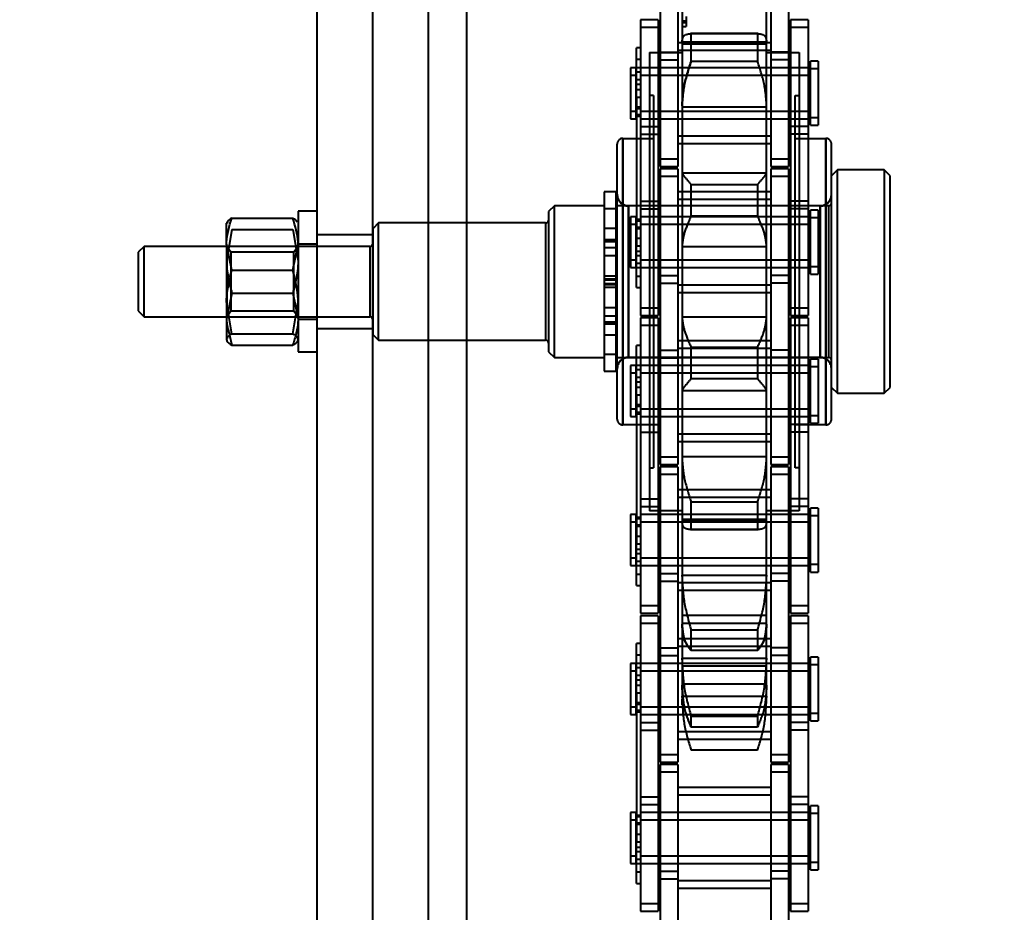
# Model space of a CAD drawing. Header units: metres. Extents: x 0 to 63075, y 0 to 44550.
# Drawn here: x 13743.6 to 13827.3, y 29595.2 to 29671.3 of the extents above; entities that cross this region are included whole.
import ezdxf

# ---------------------------------------------------------------- set-up
doc = ezdxf.new("R2010")
doc.units = ezdxf.units.M
doc.header["$LTSCALE"] = 75
doc.linetypes.add('HIDDEN2', pattern=[4.7625, 3.175, -1.5875])
for name, color, linetype in [('18_COTAS', 7, 'Continuous'), ('SDM', 7, 'Continuous'), ('SL1', 8, 'Continuous'), ('SL4', 4, 'Continuous'), ('ST1', 7, 'HIDDEN2')]:
    doc.layers.add(name, color=color, linetype=linetype)
doc.styles.add('ROMANS', font='ROMANS.SHX')
doc.dimstyles.new('75___1-75', dxfattribs={"dimscale": 75, "dimtxt": 2.5, "dimasz": 2, "dimexe": 1.5, "dimexo": 1, "dimgap": 0.5, "dimtad": 1, "dimdec": 0, "dimzin": 12, "dimtxsty": 'ROMANS', "dimcen": 0, "dimclrd": 256, "dimclre": 256, "dimclrt": 3, "dimazin": 3, "dimtfac": 1, "dimtdec": 0, "dimtmove": 0, "dimatfit": 0, "dimfxl": 1, "dimlwd": -1, "dimlwe": -1, "dimarcsym": 0})

# ---------------------------------------------------------------- blocks, each defined once
blk = doc.blocks.new('A$C1d93b9d1')
at = {"layer": 'SL1'}
for radius, start, end in [(1979, 150.488695, 76.215496), (1915.5, 151.397673, 77.946628), (1915.5, 151.397673, 77.482416), (1907.5, 151.517007, 77.895312)]:
    blk.add_arc((6031.727, 6950), radius, start, end, dxfattribs=at)
blk = doc.blocks.new('*D27')
at = {"layer": '18_COTAS', "transparency": 16777216}
for p, q in [((12131.24, 27878.333), (12131.24, 30705.371)), ((13913.74, 30509.566), (13913.74, 30705.371)), ((11981.24, 30592.871), (11122.311, 30592.871)), ((13913.74, 30592.871), (12131.24, 30592.871)), ((14063.74, 30592.871), (14213.74, 30592.871))]:
    blk.add_line(p, q, dxfattribs=at)
for points in [[(11981.24, 30617.871), (11981.24, 30567.871), (12131.24, 30592.871)], [(14063.74, 30617.871), (14063.74, 30567.871), (13913.74, 30592.871)]]:
    blk.add_solid(points, dxfattribs=at)
at = {"layer": 'Defpoints', "color": 0, "transparency": 16777216}
for p in [(13913.74, 30592.871), (13913.74, 30434.566), (12131.24, 27803.333)]:
    blk.add_point(p, dxfattribs=at)
at = {"layer": '18_COTAS', "color": 3, "transparency": 16777216, "insert": (11476.776, 30724.121), "char_height": 187.5, "attachment_point": 5, "style": 'ROMANS'}
blk.add_mtext('1782', dxfattribs=at)
blk = doc.blocks.new('A$C429c7d53')
at = {"layer": 'SL4'}
for p, q in [((48.235, 3289.74), (48.235, 2339.738)), ((57.76, 2339.738), (57.76, 3129.5)), ((48.235, 2564.898), (46.635, 2564.898)), ((46.635, 2564.898), (46.635, 2552.983)), ((40.577, 2563.97), (40.535, 2563.898)), ((40.535, 2562.091), (40.535, 2563.894)), ((40.982, 2564.312), (46.188, 2564.312)), ((40.535, 2562.091), (40.535, 2557.163)), ((40.982, 2559.87), (40.535, 2562.091)), ((46.188, 2559.87), (46.635, 2562.091)), ((33.5, 2561.898), (33, 2561.398)), ((33, 2561.398), (33, 2556.398)), ((40.535, 2561.898), (33.5, 2561.898)), ((33.5, 2555.898), (33.5, 2561.898)), ((40.982, 2559.87), (46.188, 2559.87)), ((40.982, 2554.456), (40.535, 2557.163)), ((40.535, 2557.163), (40.535, 2553.969)), ((46.188, 2554.456), (46.635, 2557.163)), ((33, 2556.398), (33.5, 2555.898)), ((33.5, 2555.898), (40.535, 2555.898)), ((40.535, 2553.898), (40.577, 2553.825)), ((40.798, 2554.336), (40.982, 2553.483)), ((40.982, 2554.456), (46.188, 2554.456)), ((46.593, 2553.825), (46.635, 2553.898)), ((40.982, 2553.483), (46.188, 2553.483)), ((46.635, 2552.983), (46.635, 2552.898)), ((46.635, 2552.898), (48.235, 2552.898))]:
    blk.add_line(p, q, dxfattribs=at)
for points, knots in [([(40.535, 2562.091), (40.535, 2562.144), (40.542, 2562.894), (40.77, 2563.629), (40.982, 2564.312)], [0, 0, 0, 0, 0.070201, 1, 1, 1, 1]), ([(40.982, 2564.312), (40.914, 2564.272), (40.652, 2564.113), (40.585, 2563.948), (40.535, 2563.826)], [0, 0, 0, 0, 0.257551, 1, 1, 1, 1]), ([(46.635, 2562.091), (46.635, 2562.144), (46.628, 2562.894), (46.4, 2563.629), (46.188, 2564.312)], [0, 0, 0, 0, 0.070201, 1, 1, 1, 1]), ([(46.188, 2564.312), (46.258, 2564.272), (46.449, 2564.159), (46.502, 2564.041), (46.536, 2563.966)], [0, 0, 0, 0, 0.360683, 1, 1, 1, 1]), ([(40.535, 2557.163), (40.535, 2557.227), (40.542, 2558.141), (40.77, 2559.037), (40.982, 2559.87)], [0, 0, 0, 0, 0.070201, 1, 1, 1, 1]), ([(46.635, 2557.163), (46.635, 2557.227), (46.628, 2558.141), (46.4, 2559.037), (46.188, 2559.87)], [0, 0, 0, 0, 0.070201, 1, 1, 1, 1]), ([(40.982, 2554.456), (40.914, 2554.415), (40.652, 2554.256), (40.585, 2554.091), (40.535, 2553.969)], [0, 0, 0, 0, 0.257551, 1, 1, 1, 1]), ([(40.535, 2553.969), (40.542, 2553.925), (40.566, 2553.76), (40.806, 2553.6), (40.982, 2553.483)], [0, 0, 0, 0, 0.268634, 1, 1, 1, 1]), ([(46.188, 2554.456), (46.256, 2554.415), (46.518, 2554.256), (46.585, 2554.091), (46.635, 2553.969)], [0, 0, 0, 0, 0.257551, 1, 1, 1, 1]), ([(46.635, 2553.969), (46.628, 2553.925), (46.604, 2553.76), (46.364, 2553.6), (46.188, 2553.483)], [0, 0, 0, 0, 0.268634, 1, 1, 1, 1])]:
    blk.add_open_spline(points, degree=3, knots=knots, dxfattribs=at)
at = {"layer": 'ST1'}
for p, q in [((52.997, 3339.738), (52.997, 2339.738)), ((60.997, 3339.738), (60.997, 2339.738)), ((57.76, 2339.738), (57.76, 3129.5)), ((77.515, 2584.161), (77.515, 2577.811)), ((79.035, 2584.161), (79.035, 2577.811)), ((79.395, 2583.917), (79.395, 2579.372)), ((86.605, 2579.372), (86.605, 2583.917)), ((86.965, 2584.161), (86.965, 2577.811)), ((88.485, 2584.161), (88.485, 2577.811)), ((79.73, 2581.498), (79.73, 2580.659)), ((75.843, 2581.211), (75.843, 2580.556)), ((77.363, 2581.211), (75.843, 2581.211)), ((75.843, 2580.556), (75.843, 2571.461)), ((77.363, 2580.556), (75.843, 2580.556)), ((77.363, 2581.211), (77.363, 2580.556)), ((77.363, 2580.556), (77.363, 2571.461)), ((79.73, 2581.096), (79.395, 2581.096)), ((79.395, 2580.993), (79.73, 2580.993)), ((79.395, 2580.659), (79.73, 2580.659)), ((88.637, 2581.211), (88.637, 2580.556)), ((90.157, 2581.211), (88.637, 2581.211)), ((88.637, 2580.556), (88.637, 2571.461)), ((90.157, 2580.556), (88.637, 2580.556)), ((90.157, 2581.211), (90.157, 2580.556)), ((90.157, 2580.556), (90.157, 2571.461)), ((85.9, 2580.046), (80.1, 2580.046)), ((80.157, 2577.668), (80.157, 2580.044)), ((80.157, 2580.044), (85.843, 2580.044)), ((85.843, 2580.044), (85.843, 2577.668)), ((75.511, 2577.866), (75.511, 2578.843)), ((75.843, 2578.843), (75.511, 2578.843)), ((86.965, 2579.251), (79.035, 2579.251)), ((79.395, 2579.372), (79.395, 2573.89)), ((79.395, 2579.333), (86.605, 2579.333)), ((79.395, 2579.183), (86.605, 2579.183)), ((86.605, 2573.89), (86.605, 2579.372)), ((76.625, 2578.442), (79.395, 2578.442)), ((76.625, 2578.442), (76.625, 2539.354)), ((77.515, 2578.466), (79.035, 2578.466)), ((86.965, 2578.596), (79.035, 2578.596)), ((86.605, 2578.442), (89.375, 2578.442)), ((88.485, 2578.466), (86.965, 2578.466)), ((89.375, 2578.442), (89.375, 2539.354)), ((75, 2577.136), (75, 2576.481)), ((75.474, 2577.136), (75, 2577.136)), ((75.474, 2576.481), (75.474, 2577.136)), ((75.511, 2577.866), (75.843, 2577.866)), ((75.511, 2574.636), (75.511, 2577.866)), ((77.363, 2577.136), (75.511, 2577.136)), ((90.341, 2577.136), (75.843, 2577.136)), ((77.515, 2577.811), (79.035, 2577.811)), ((77.515, 2577.811), (77.515, 2568.716)), ((79.035, 2577.136), (77.515, 2577.136)), ((79.035, 2577.811), (79.035, 2568.716)), ((86.965, 2577.136), (79.035, 2577.136)), ((85.843, 2577.668), (80.157, 2577.668)), ((88.485, 2577.811), (86.965, 2577.811)), ((86.965, 2577.811), (86.965, 2568.716)), ((88.485, 2577.136), (86.965, 2577.136)), ((88.485, 2577.811), (88.485, 2568.716)), ((90.157, 2577.136), (88.637, 2577.136)), ((90.341, 2577.034), (90.341, 2577.689)), ((91, 2577.689), (90.341, 2577.689)), ((91, 2577.689), (91, 2577.034)), ((75, 2576.481), (75, 2572.791)), ((75.474, 2576.481), (75, 2576.481)), ((75.843, 2576.767), (75.474, 2576.767)), ((75.474, 2572.791), (75.474, 2576.481)), ((77.363, 2576.481), (75.843, 2576.481)), ((90.341, 2576.481), (75.843, 2576.481)), ((79.035, 2576.481), (77.515, 2576.481)), ((86.965, 2576.481), (79.035, 2576.481)), ((88.485, 2576.481), (86.965, 2576.481)), ((90.157, 2576.481), (88.637, 2576.481)), ((90.341, 2572.237), (90.341, 2577.034)), ((91, 2577.034), (90.341, 2577.034)), ((91, 2577.034), (91, 2572.237)), ((75.843, 2576.112), (75.474, 2576.112)), ((75.511, 2575.743), (75.843, 2575.743)), ((75.511, 2575.291), (75.843, 2575.291)), ((75.511, 2574.636), (75.843, 2574.636)), ((75.511, 2574.636), (75.511, 2561.936)), ((76.944, 2574.777), (76.625, 2574.777)), ((76.944, 2574.777), (76.944, 2543.018)), ((89.056, 2574.777), (89.375, 2574.777)), ((89.056, 2543.018), (89.056, 2574.777)), ((75.474, 2573.815), (75.843, 2573.815)), ((79.395, 2573.89), (79.395, 2573.802)), ((79.395, 2573.802), (86.605, 2573.802)), ((79.395, 2573.802), (79.395, 2568.179)), ((86.605, 2573.802), (86.605, 2573.89)), ((86.605, 2568.179), (86.605, 2573.802)), ((75, 2573.446), (75.474, 2573.446)), ((75.474, 2573.16), (75.843, 2573.16)), ((75.511, 2573.672), (75.843, 2573.672)), ((75.511, 2573.017), (75.843, 2573.017)), ((75.843, 2573.446), (77.363, 2573.446)), ((75.843, 2573.446), (90.341, 2573.446)), ((77.515, 2573.446), (79.035, 2573.446)), ((79.035, 2573.446), (86.965, 2573.446)), ((86.965, 2573.446), (88.485, 2573.446)), ((88.637, 2573.446), (90.157, 2573.446)), ((90.341, 2572.892), (91, 2572.892)), ((75, 2572.791), (75.474, 2572.791)), ((75.843, 2572.791), (77.363, 2572.791)), ((75.843, 2572.791), (90.341, 2572.791)), ((75.843, 2572.116), (77.363, 2572.116)), ((77.515, 2572.791), (79.035, 2572.791)), ((79.035, 2572.791), (86.965, 2572.791)), ((86.965, 2572.791), (88.485, 2572.791)), ((88.637, 2572.791), (90.157, 2572.791)), ((90.157, 2572.116), (88.637, 2572.116)), ((90.341, 2572.237), (91, 2572.237)), ((75.843, 2571.461), (77.363, 2571.461)), ((75.843, 2571.461), (75.843, 2565.111)), ((77.363, 2571.461), (77.363, 2565.111)), ((79.035, 2571.331), (86.965, 2571.331)), ((90.157, 2571.461), (88.637, 2571.461)), ((88.637, 2571.461), (88.637, 2565.111)), ((90.157, 2571.461), (90.157, 2565.111)), ((73.855, 2547.171), (73.855, 2570.624)), ((74.344, 2546.683), (74.344, 2571.113)), ((74.344, 2571.113), (76.944, 2571.113)), ((74.344, 2571.113), (74.344, 2546.683)), ((79.035, 2570.676), (86.965, 2570.676)), ((89.056, 2571.113), (91.656, 2571.113)), ((91.656, 2546.683), (91.656, 2571.113)), ((91.656, 2571.113), (91.656, 2546.683)), ((92.145, 2547.171), (92.145, 2570.624)), ((77.515, 2569.371), (79.035, 2569.371)), ((77.515, 2568.716), (79.035, 2568.716)), ((86.965, 2569.371), (88.485, 2569.371)), ((86.965, 2568.716), (88.485, 2568.716)), ((77.515, 2568.511), (77.515, 2567.856)), ((79.035, 2568.511), (77.515, 2568.511)), ((79.035, 2568.511), (79.035, 2567.856)), ((79.395, 2568.179), (79.395, 2568.173)), ((79.395, 2568.179), (86.605, 2568.179)), ((79.395, 2568.173), (79.395, 2561.939)), ((86.605, 2568.173), (86.605, 2568.179)), ((86.605, 2561.939), (86.605, 2568.173)), ((86.965, 2568.511), (86.965, 2567.856)), ((88.485, 2568.511), (86.965, 2568.511)), ((88.485, 2568.511), (88.485, 2567.856)), ((92.645, 2568.423), (92.145, 2567.923)), ((92.645, 2549.373), (92.645, 2568.423)), ((96.645, 2568.423), (92.645, 2568.423)), ((96.645, 2568.423), (96.645, 2549.373)), ((97.145, 2567.923), (96.645, 2568.423)), ((97.145, 2549.873), (97.145, 2567.923)), ((77.515, 2567.856), (77.515, 2558.761)), ((79.035, 2567.856), (77.515, 2567.856)), ((79.035, 2567.856), (79.035, 2558.761)), ((80.157, 2564.478), (80.157, 2567.18)), ((80.157, 2567.18), (85.843, 2567.18)), ((85.843, 2567.18), (85.843, 2564.478)), ((86.965, 2567.856), (86.965, 2558.761)), ((88.485, 2567.856), (86.965, 2567.856)), ((88.485, 2567.856), (88.485, 2558.761)), ((72.755, 2566.541), (72.755, 2551.254)), ((73.755, 2566.541), (72.755, 2566.541)), ((73.755, 2566.541), (73.755, 2551.254)), ((86.965, 2566.551), (79.035, 2566.551)), ((68.5, 2565.373), (68, 2564.873)), ((68.5, 2552.423), (68.5, 2565.373)), ((72.755, 2565.373), (68.5, 2565.373)), ((91.895, 2565.373), (73.855, 2565.373)), ((91.168, 2565.373), (74.832, 2565.373)), ((75.843, 2565.766), (77.363, 2565.766)), ((86.965, 2565.896), (79.035, 2565.896)), ((90.157, 2565.766), (88.637, 2565.766)), ((91.895, 2565.373), (91.895, 2552.423)), ((68, 2564.873), (68, 2552.923)), ((73.855, 2565.098), (72.755, 2565.098)), ((73.755, 2565.098), (72.755, 2565.098)), ((74.832, 2565.348), (74.832, 2552.447)), ((91.168, 2565.348), (74.832, 2565.348)), ((74.832, 2552.447), (74.832, 2565.348)), ((75.843, 2565.111), (77.363, 2565.111)), ((75.843, 2565.111), (75.843, 2556.016)), ((77.363, 2565.111), (77.363, 2556.016)), ((90.157, 2565.111), (88.637, 2565.111)), ((88.637, 2565.111), (88.637, 2556.016)), ((90.157, 2565.111), (90.157, 2556.016)), ((90.341, 2564.334), (90.341, 2564.989)), ((91, 2564.989), (90.341, 2564.989)), ((91, 2564.989), (91, 2564.334)), ((91.168, 2565.348), (91.168, 2552.447)), ((91.168, 2552.447), (91.168, 2565.348)), ((53.5, 2563.898), (53, 2563.398)), ((53.5, 2553.898), (53.5, 2563.898)), ((67.75, 2563.898), (53.5, 2563.898)), ((67.75, 2563.898), (67.75, 2553.944)), ((75, 2564.436), (75, 2563.781)), ((75.474, 2564.436), (75, 2564.436)), ((75, 2563.781), (75, 2560.091)), ((75.474, 2563.781), (75, 2563.781)), ((75.474, 2563.781), (75.474, 2564.436)), ((75.843, 2564.067), (75.474, 2564.067)), ((75.474, 2560.091), (75.474, 2563.781)), ((75.511, 2564.21), (75.843, 2564.21)), ((77.363, 2564.436), (75.843, 2564.436)), ((90.341, 2564.436), (75.843, 2564.436)), ((77.363, 2563.781), (75.843, 2563.781)), ((90.341, 2563.781), (75.843, 2563.781)), ((79.035, 2564.436), (77.515, 2564.436)), ((79.035, 2563.781), (77.515, 2563.781)), ((86.965, 2564.436), (79.035, 2564.436)), ((86.965, 2563.781), (79.035, 2563.781)), ((85.843, 2564.478), (80.157, 2564.478)), ((88.485, 2564.436), (86.965, 2564.436)), ((88.485, 2563.781), (86.965, 2563.781)), ((90.157, 2564.436), (88.637, 2564.436)), ((90.157, 2563.781), (88.637, 2563.781)), ((90.341, 2559.537), (90.341, 2564.334)), ((91, 2564.334), (90.341, 2564.334)), ((91, 2564.334), (91, 2559.537)), ((40.982, 2563.339), (40.535, 2560.632)), ((40.982, 2563.339), (46.188, 2563.339)), ((46.188, 2563.339), (46.635, 2560.632)), ((52.997, 2562.898), (48.235, 2562.898)), ((53, 2563.398), (53, 2554.398)), ((72.755, 2563.445), (73.755, 2563.445)), ((75.843, 2563.412), (75.474, 2563.412)), ((75.511, 2563.555), (75.843, 2563.555)), ((48.235, 2562.098), (46.635, 2562.098)), ((72.755, 2562.494), (73.755, 2562.494)), ((72.755, 2562.319), (73.755, 2562.319)), ((75.511, 2562.591), (75.843, 2562.591)), ((52.75, 2561.898), (40.535, 2561.898)), ((40.56, 2561.898), (40.535, 2561.898)), ((40.56, 2561.898), (40.56, 2555.94)), ((40.911, 2561.398), (40.56, 2561.898)), ((40.911, 2561.398), (40.911, 2556.398)), ((46.285, 2561.398), (40.911, 2561.398)), ((46.635, 2561.898), (46.285, 2561.398)), ((46.285, 2556.398), (46.285, 2561.398)), ((52.75, 2561.898), (52.75, 2555.898)), ((72.755, 2561.802), (73.755, 2561.802)), ((75.511, 2561.936), (75.843, 2561.936)), ((75.511, 2558.384), (75.511, 2561.936)), ((75.511, 2561.484), (75.843, 2561.484)), ((79.395, 2561.939), (79.395, 2561.889)), ((79.395, 2561.889), (86.605, 2561.889)), ((79.395, 2561.889), (79.395, 2555.906)), ((86.605, 2561.889), (86.605, 2561.939)), ((86.605, 2555.906), (86.605, 2561.889)), ((73.755, 2561.098), (72.755, 2561.098)), ((75, 2560.746), (75.474, 2560.746)), ((75.474, 2561.115), (75.843, 2561.115)), ((75.474, 2560.46), (75.843, 2560.46)), ((75.843, 2560.746), (77.363, 2560.746)), ((75.843, 2560.746), (90.341, 2560.746)), ((77.515, 2560.746), (79.035, 2560.746)), ((79.035, 2560.746), (86.965, 2560.746)), ((86.965, 2560.746), (88.485, 2560.746)), ((88.637, 2560.746), (90.157, 2560.746)), ((75, 2560.091), (75.474, 2560.091)), ((75.511, 2560.091), (77.363, 2560.091)), ((75.843, 2560.091), (90.341, 2560.091)), ((77.515, 2560.091), (79.035, 2560.091)), ((79.035, 2560.091), (86.965, 2560.091)), ((86.965, 2560.091), (88.485, 2560.091)), ((88.637, 2560.091), (90.157, 2560.091)), ((90.341, 2560.192), (91, 2560.192)), ((90.341, 2559.537), (91, 2559.537)), ((72.755, 2559.398), (73.755, 2559.398)), ((72.755, 2559.148), (73.755, 2559.148)), ((72.755, 2559.059), (73.755, 2559.059)), ((72.755, 2558.736), (73.755, 2558.736)), ((75.511, 2559.36), (75.843, 2559.36)), ((77.515, 2559.416), (79.035, 2559.416)), ((77.515, 2558.761), (79.035, 2558.761)), ((77.515, 2558.761), (77.515, 2552.411)), ((79.035, 2558.761), (79.035, 2552.411)), ((88.485, 2559.416), (86.965, 2559.416)), ((88.485, 2558.761), (86.965, 2558.761)), ((86.965, 2558.761), (86.965, 2552.411)), ((88.485, 2558.761), (88.485, 2552.411)), ((40.982, 2557.925), (40.535, 2555.704)), ((40.982, 2557.925), (46.188, 2557.925)), ((46.188, 2557.925), (46.635, 2555.704)), ((72.755, 2558.648), (73.755, 2558.648)), ((73.755, 2558.398), (72.755, 2558.398)), ((75.511, 2558.384), (75.843, 2558.384)), ((79.035, 2558.631), (86.965, 2558.631)), ((79.035, 2557.976), (86.965, 2557.976)), ((40.56, 2555.898), (40.911, 2556.398)), ((40.911, 2556.398), (46.285, 2556.398)), ((46.285, 2556.398), (46.635, 2555.898)), ((72.755, 2556.698), (73.755, 2556.698)), ((75.843, 2556.671), (77.363, 2556.671)), ((88.637, 2556.671), (90.157, 2556.671)), ((40.535, 2555.898), (52.75, 2555.898)), ((40.535, 2555.898), (40.56, 2555.898)), ((40.56, 2555.94), (40.56, 2555.898)), ((46.635, 2555.698), (48.235, 2555.698)), ((72.755, 2555.993), (73.755, 2555.993)), ((72.755, 2555.476), (73.755, 2555.476)), ((75.843, 2556.016), (77.363, 2556.016)), ((75.843, 2555.811), (75.843, 2555.156)), ((77.363, 2555.811), (75.843, 2555.811)), ((77.363, 2555.811), (77.363, 2555.156)), ((79.395, 2555.906), (79.395, 2555.856)), ((79.395, 2555.906), (86.605, 2555.906)), ((79.395, 2555.856), (79.395, 2549.622)), ((86.605, 2555.856), (86.605, 2555.906)), ((86.605, 2549.622), (86.605, 2555.856)), ((88.637, 2556.016), (90.157, 2556.016)), ((88.637, 2555.811), (88.637, 2555.156)), ((90.157, 2555.811), (88.637, 2555.811)), ((90.157, 2555.811), (90.157, 2555.156)), ((48.235, 2554.898), (52.997, 2554.898)), ((72.755, 2555.301), (73.755, 2555.301)), ((75.843, 2555.156), (75.843, 2546.061)), ((77.363, 2555.156), (75.843, 2555.156)), ((77.363, 2555.156), (77.363, 2546.061)), ((88.637, 2555.156), (88.637, 2546.061)), ((90.157, 2555.156), (88.637, 2555.156)), ((90.157, 2555.156), (90.157, 2546.061)), ((53, 2554.398), (53.5, 2553.898)), ((53.5, 2553.898), (67.75, 2553.898)), ((72.755, 2554.35), (73.755, 2554.35)), ((86.965, 2553.851), (79.035, 2553.851)), ((68, 2552.923), (68.5, 2552.423)), ((75.511, 2552.466), (75.511, 2553.443)), ((75.843, 2553.443), (75.511, 2553.443)), ((77.515, 2553.066), (79.035, 2553.066)), ((86.965, 2553.196), (79.035, 2553.196)), ((80.157, 2553.317), (85.843, 2553.317)), ((80.157, 2550.615), (80.157, 2553.317)), ((85.843, 2553.317), (85.843, 2550.615)), ((88.485, 2553.066), (86.965, 2553.066)), ((68.5, 2552.423), (72.755, 2552.423)), ((72.755, 2552.698), (73.855, 2552.698)), ((72.755, 2552.698), (73.755, 2552.698)), ((73.855, 2552.423), (91.895, 2552.423)), ((74.832, 2552.447), (91.168, 2552.447)), ((74.832, 2552.423), (91.168, 2552.423)), ((75.511, 2552.466), (75.843, 2552.466)), ((75.511, 2549.236), (75.511, 2552.466)), ((77.515, 2552.411), (79.035, 2552.411)), ((77.515, 2552.411), (77.515, 2543.316)), ((79.035, 2552.411), (79.035, 2543.316)), ((88.485, 2552.411), (86.965, 2552.411)), ((86.965, 2552.411), (86.965, 2543.316)), ((88.485, 2552.411), (88.485, 2543.316)), ((90.341, 2551.634), (90.341, 2552.289)), ((91, 2552.289), (90.341, 2552.289)), ((91, 2552.289), (91, 2551.634)), ((72.755, 2551.254), (73.755, 2551.254)), ((75, 2551.736), (75, 2551.081)), ((75.474, 2551.736), (75, 2551.736)), ((75.474, 2551.081), (75.474, 2551.736)), ((75.843, 2551.367), (75.474, 2551.367)), ((77.363, 2551.736), (75.511, 2551.736)), ((90.341, 2551.736), (75.843, 2551.736)), ((79.035, 2551.736), (77.515, 2551.736)), ((86.965, 2551.736), (79.035, 2551.736)), ((88.485, 2551.736), (86.965, 2551.736)), ((90.157, 2551.736), (88.637, 2551.736)), ((90.341, 2546.837), (90.341, 2551.634)), ((91, 2551.634), (90.341, 2551.634)), ((91, 2551.634), (91, 2546.837)), ((75, 2551.081), (75, 2547.391)), ((75.474, 2551.081), (75, 2551.081)), ((75.474, 2547.391), (75.474, 2551.081)), ((75.843, 2550.712), (75.474, 2550.712)), ((75.511, 2550.343), (75.843, 2550.343)), ((77.363, 2551.081), (75.843, 2551.081)), ((90.341, 2551.081), (75.843, 2551.081)), ((79.035, 2551.081), (77.515, 2551.081)), ((86.965, 2551.081), (79.035, 2551.081)), ((85.843, 2550.615), (80.157, 2550.615)), ((88.485, 2551.081), (86.965, 2551.081)), ((90.157, 2551.081), (88.637, 2551.081)), ((75.511, 2549.891), (75.843, 2549.891)), ((79.395, 2549.622), (79.395, 2549.616)), ((79.395, 2549.616), (86.605, 2549.616)), ((79.395, 2549.616), (79.395, 2543.993)), ((86.605, 2549.616), (86.605, 2549.622)), ((86.605, 2543.993), (86.605, 2549.616)), ((92.145, 2549.873), (92.645, 2549.373)), ((96.645, 2549.373), (97.145, 2549.873)), ((75.511, 2549.236), (75.511, 2536.536)), ((75.511, 2549.236), (75.843, 2549.236)), ((92.645, 2549.373), (96.645, 2549.373)), ((75, 2548.046), (75.474, 2548.046)), ((75.474, 2548.415), (75.843, 2548.415)), ((75.511, 2548.272), (75.843, 2548.272)), ((75.843, 2548.046), (77.363, 2548.046)), ((75.843, 2548.046), (90.341, 2548.046)), ((77.515, 2548.046), (79.035, 2548.046)), ((79.035, 2548.046), (86.965, 2548.046)), ((86.965, 2548.046), (88.485, 2548.046)), ((88.637, 2548.046), (90.157, 2548.046)), ((75, 2547.391), (75.474, 2547.391)), ((75.474, 2547.76), (75.843, 2547.76)), ((75.511, 2547.617), (75.843, 2547.617)), ((75.843, 2547.391), (77.363, 2547.391)), ((75.843, 2547.391), (90.341, 2547.391)), ((77.515, 2547.391), (79.035, 2547.391)), ((79.035, 2547.391), (86.965, 2547.391)), ((86.965, 2547.391), (88.485, 2547.391)), ((88.637, 2547.391), (90.157, 2547.391)), ((90.341, 2547.492), (91, 2547.492)), ((76.944, 2546.683), (74.344, 2546.683)), ((75.843, 2546.716), (77.363, 2546.716)), ((90.157, 2546.716), (88.637, 2546.716)), ((91.656, 2546.683), (89.056, 2546.683)), ((90.341, 2546.837), (91, 2546.837)), ((75.843, 2546.061), (77.363, 2546.061)), ((75.843, 2546.061), (75.843, 2539.711)), ((77.363, 2546.061), (77.363, 2539.711)), ((79.035, 2545.931), (86.965, 2545.931)), ((79.035, 2545.276), (86.965, 2545.276)), ((90.157, 2546.061), (88.637, 2546.061)), ((88.637, 2546.061), (88.637, 2539.711)), ((90.157, 2546.061), (90.157, 2539.711)), ((77.515, 2543.971), (79.035, 2543.971)), ((79.395, 2543.993), (79.395, 2543.905)), ((79.395, 2543.993), (86.605, 2543.993)), ((79.395, 2543.905), (79.395, 2538.423)), ((86.605, 2543.905), (86.605, 2543.993)), ((86.605, 2538.423), (86.605, 2543.905)), ((86.965, 2543.971), (88.485, 2543.971)), ((76.625, 2543.018), (76.944, 2543.018)), ((77.515, 2543.316), (79.035, 2543.316)), ((77.515, 2543.111), (77.515, 2542.456)), ((79.035, 2543.111), (77.515, 2543.111)), ((79.035, 2543.111), (79.035, 2542.456)), ((86.965, 2543.316), (88.485, 2543.316)), ((86.965, 2543.111), (86.965, 2542.456)), ((88.485, 2543.111), (86.965, 2543.111)), ((88.485, 2543.111), (88.485, 2542.456)), ((89.375, 2543.018), (89.056, 2543.018)), ((77.515, 2542.456), (77.515, 2533.361)), ((79.035, 2542.456), (77.515, 2542.456)), ((79.035, 2542.456), (79.035, 2533.361)), ((86.965, 2542.456), (86.965, 2533.361)), ((88.485, 2542.456), (86.965, 2542.456)), ((88.485, 2542.456), (88.485, 2533.361)), ((86.965, 2541.151), (79.035, 2541.151)), ((75.843, 2540.366), (77.363, 2540.366)), ((86.965, 2540.496), (79.035, 2540.496)), ((90.157, 2540.366), (88.637, 2540.366)), ((75.843, 2539.711), (77.363, 2539.711)), ((75.843, 2539.711), (75.843, 2530.616)), ((77.363, 2539.711), (77.363, 2530.616)), ((80.157, 2540.127), (85.843, 2540.127)), ((80.157, 2537.751), (80.157, 2540.127)), ((85.843, 2540.127), (85.843, 2537.751)), ((90.157, 2539.711), (88.637, 2539.711)), ((88.637, 2539.711), (88.637, 2530.616)), ((90.157, 2539.711), (90.157, 2530.616)), ((90.341, 2538.934), (90.341, 2539.589)), ((91, 2539.589), (90.341, 2539.589)), ((91, 2539.589), (91, 2538.934)), ((75, 2539.036), (75, 2538.381)), ((75.474, 2539.036), (75, 2539.036)), ((75.474, 2538.381), (75.474, 2539.036)), ((75.843, 2538.667), (75.474, 2538.667)), ((75.511, 2538.81), (75.843, 2538.81)), ((77.363, 2539.036), (75.843, 2539.036)), ((90.341, 2539.036), (75.843, 2539.036)), ((79.395, 2539.354), (76.625, 2539.354)), ((79.035, 2539.036), (77.515, 2539.036)), ((86.965, 2539.036), (79.035, 2539.036)), ((86.605, 2538.612), (79.395, 2538.612)), ((89.375, 2539.354), (86.605, 2539.354)), ((88.485, 2539.036), (86.965, 2539.036)), ((90.157, 2539.036), (88.637, 2539.036)), ((90.341, 2534.137), (90.341, 2538.934)), ((91, 2538.934), (90.341, 2538.934)), ((91, 2538.934), (91, 2534.137)), ((75, 2538.381), (75, 2534.691)), ((75.474, 2538.381), (75, 2538.381)), ((75.474, 2534.691), (75.474, 2538.381)), ((75.843, 2538.012), (75.474, 2538.012)), ((75.511, 2538.155), (75.843, 2538.155)), ((77.363, 2538.381), (75.843, 2538.381)), ((90.341, 2538.381), (75.843, 2538.381)), ((79.035, 2538.381), (77.515, 2538.381)), ((86.965, 2538.381), (79.035, 2538.381)), ((79.395, 2538.462), (86.605, 2538.462)), ((79.395, 2538.423), (79.395, 2533.878)), ((80.1, 2537.749), (85.9, 2537.749)), ((85.843, 2537.751), (80.157, 2537.751)), ((86.605, 2533.878), (86.605, 2538.423)), ((88.485, 2538.381), (86.965, 2538.381)), ((90.157, 2538.381), (88.637, 2538.381)), ((75.511, 2537.191), (75.843, 2537.191)), ((75.511, 2536.536), (75.843, 2536.536)), ((75.511, 2532.984), (75.511, 2536.536)), ((75.511, 2536.084), (75.843, 2536.084)), ((75, 2535.346), (75.474, 2535.346)), ((75.474, 2535.715), (75.843, 2535.715)), ((75.843, 2535.346), (77.363, 2535.346)), ((75.843, 2535.346), (90.341, 2535.346)), ((77.515, 2535.346), (79.035, 2535.346)), ((79.035, 2535.346), (86.965, 2535.346)), ((86.965, 2535.346), (88.485, 2535.346)), ((88.637, 2535.346), (90.157, 2535.346)), ((75, 2534.691), (75.474, 2534.691)), ((75.474, 2535.06), (75.843, 2535.06)), ((75.511, 2534.691), (77.363, 2534.691)), ((75.843, 2534.691), (90.341, 2534.691)), ((77.515, 2534.691), (79.035, 2534.691)), ((79.035, 2534.691), (86.965, 2534.691)), ((86.965, 2534.691), (88.485, 2534.691)), ((88.637, 2534.691), (90.157, 2534.691)), ((90.341, 2534.792), (91, 2534.792)), ((75.511, 2533.96), (75.843, 2533.96)), ((77.515, 2534.016), (79.035, 2534.016)), ((79.395, 2533.878), (86.605, 2533.878)), ((79.395, 2533.878), (79.395, 2533.763)), ((79.395, 2533.763), (79.395, 2533.878)), ((79.395, 2533.763), (79.395, 2529.694)), ((86.605, 2533.763), (86.605, 2533.878)), ((86.605, 2533.878), (86.605, 2533.763)), ((86.605, 2529.694), (86.605, 2533.763)), ((88.485, 2534.016), (86.965, 2534.016)), ((90.341, 2534.137), (91, 2534.137)), ((75.511, 2532.984), (75.843, 2532.984)), ((77.515, 2533.361), (79.035, 2533.361)), ((77.515, 2533.361), (77.515, 2527.011)), ((79.035, 2533.361), (79.035, 2527.011)), ((79.035, 2533.231), (86.965, 2533.231)), ((88.485, 2533.361), (86.965, 2533.361)), ((86.965, 2533.361), (86.965, 2527.011)), ((88.485, 2533.361), (88.485, 2527.011)), ((79.035, 2532.576), (86.965, 2532.576)), ((75.843, 2531.271), (77.363, 2531.271)), ((88.637, 2531.271), (90.157, 2531.271)), ((75.843, 2530.616), (77.363, 2530.616)), ((75.843, 2530.411), (75.843, 2529.756)), ((77.363, 2530.411), (75.843, 2530.411)), ((77.363, 2530.411), (77.363, 2529.756)), ((86.605, 2530.442), (79.395, 2530.442)), ((88.637, 2530.616), (90.157, 2530.616)), ((88.637, 2530.411), (88.637, 2529.756)), ((90.157, 2530.411), (88.637, 2530.411)), ((90.157, 2530.411), (90.157, 2529.756)), ((75.843, 2529.756), (75.843, 2520.661)), ((77.363, 2529.756), (75.843, 2529.756)), ((77.363, 2529.756), (77.363, 2520.661)), ((79.395, 2529.773), (86.605, 2529.773)), ((79.395, 2529.694), (79.395, 2526.781)), ((86.605, 2526.781), (86.605, 2529.694)), ((88.637, 2529.756), (88.637, 2520.661)), ((90.157, 2529.756), (88.637, 2529.756)), ((90.157, 2529.756), (90.157, 2520.661)), ((80.157, 2529.201), (85.843, 2529.201)), ((80.157, 2527.438), (80.157, 2529.201)), ((85.843, 2529.201), (85.843, 2527.438)), ((75.511, 2527.066), (75.511, 2528.043)), ((75.843, 2528.043), (75.511, 2528.043)), ((86.965, 2528.451), (79.035, 2528.451)), ((86.965, 2527.796), (79.035, 2527.796)), ((75.511, 2527.066), (75.843, 2527.066)), ((75.511, 2523.836), (75.511, 2527.066)), ((77.515, 2527.666), (79.035, 2527.666)), ((77.515, 2527.011), (79.035, 2527.011)), ((77.515, 2527.011), (77.515, 2517.916)), ((79.035, 2527.011), (79.035, 2517.916)), ((85.843, 2527.438), (80.157, 2527.438)), ((88.485, 2527.666), (86.965, 2527.666)), ((88.485, 2527.011), (86.965, 2527.011)), ((86.965, 2527.011), (86.965, 2517.916)), ((88.485, 2527.011), (88.485, 2517.916)), ((90.341, 2526.234), (90.341, 2526.889)), ((91, 2526.889), (90.341, 2526.889)), ((91, 2526.889), (91, 2526.234)), ((75, 2526.336), (75, 2525.681)), ((75.474, 2526.336), (75, 2526.336)), ((75.474, 2525.681), (75.474, 2526.336)), ((77.363, 2526.336), (75.511, 2526.336)), ((90.341, 2526.336), (75.843, 2526.336)), ((79.035, 2526.336), (77.515, 2526.336)), ((86.965, 2526.336), (79.035, 2526.336)), ((79.395, 2526.781), (86.605, 2526.781)), ((79.395, 2526.781), (79.395, 2526.652)), ((79.395, 2526.652), (79.395, 2526.781)), ((79.395, 2526.652), (79.395, 2524.487)), ((86.605, 2526.095), (79.395, 2526.095)), ((86.605, 2526.652), (86.605, 2526.781)), ((86.605, 2526.781), (86.605, 2526.652)), ((86.605, 2524.487), (86.605, 2526.652)), ((88.485, 2526.336), (86.965, 2526.336)), ((90.157, 2526.336), (88.637, 2526.336)), ((90.341, 2521.437), (90.341, 2526.234)), ((91, 2526.234), (90.341, 2526.234)), ((91, 2526.234), (91, 2521.437)), ((75, 2525.681), (75, 2521.991)), ((75.474, 2525.681), (75, 2525.681)), ((75.843, 2525.967), (75.474, 2525.967)), ((75.474, 2521.991), (75.474, 2525.681)), ((75.843, 2525.312), (75.474, 2525.312)), ((77.363, 2525.681), (75.843, 2525.681)), ((90.341, 2525.681), (75.843, 2525.681)), ((79.035, 2525.681), (77.515, 2525.681)), ((86.965, 2525.681), (79.035, 2525.681)), ((88.485, 2525.681), (86.965, 2525.681)), ((90.157, 2525.681), (88.637, 2525.681)), ((75.511, 2524.943), (75.843, 2524.943)), ((75.511, 2524.491), (75.843, 2524.491)), ((79.395, 2524.596), (86.605, 2524.596)), ((79.395, 2524.487), (79.395, 2523.557)), ((86.605, 2523.557), (86.605, 2524.487)), ((75.511, 2523.836), (75.511, 2511.136)), ((75.511, 2523.836), (75.843, 2523.836)), ((79.395, 2523.557), (86.605, 2523.557)), ((79.395, 2523.557), (79.395, 2523.431)), ((79.395, 2523.431), (79.395, 2523.557)), ((86.605, 2523.431), (86.605, 2523.557)), ((86.605, 2523.557), (86.605, 2523.431)), ((75.474, 2523.015), (75.843, 2523.015)), ((75.511, 2522.872), (75.843, 2522.872)), ((79.395, 2523.431), (79.395, 2523.29)), ((79.404, 2522.81), (79.395, 2523.29)), ((86.605, 2523.29), (86.605, 2523.431)), ((75, 2522.646), (75.474, 2522.646)), ((75, 2521.991), (75.474, 2521.991)), ((75.474, 2522.36), (75.843, 2522.36)), ((75.511, 2522.217), (75.843, 2522.217)), ((75.843, 2522.646), (77.363, 2522.646)), ((75.843, 2522.646), (90.341, 2522.646)), ((75.843, 2521.991), (77.363, 2521.991)), ((75.843, 2521.991), (90.341, 2521.991)), ((77.515, 2522.646), (79.035, 2522.646)), ((77.515, 2521.991), (79.035, 2521.991)), ((79.035, 2522.646), (86.965, 2522.646)), ((79.035, 2521.991), (86.965, 2521.991)), ((80.157, 2521.857), (85.843, 2521.857)), ((80.157, 2520.919), (80.157, 2521.857)), ((85.843, 2521.857), (85.843, 2520.919)), ((86.965, 2522.646), (88.485, 2522.646)), ((86.965, 2521.991), (88.485, 2521.991)), ((88.637, 2522.646), (90.157, 2522.646)), ((88.637, 2521.991), (90.157, 2521.991)), ((90.341, 2522.092), (91, 2522.092)), ((75.843, 2521.316), (77.363, 2521.316)), ((90.157, 2521.316), (88.637, 2521.316)), ((90.341, 2521.437), (91, 2521.437)), ((75.843, 2520.661), (77.363, 2520.661)), ((75.843, 2520.661), (75.843, 2514.311)), ((77.363, 2520.661), (77.363, 2514.311)), ((79.035, 2520.531), (86.965, 2520.531)), ((85.843, 2520.919), (80.157, 2520.919)), ((90.157, 2520.661), (88.637, 2520.661)), ((88.637, 2520.661), (88.637, 2514.311)), ((90.157, 2520.661), (90.157, 2514.311)), ((79.035, 2519.876), (86.965, 2519.876)), ((77.515, 2518.571), (79.035, 2518.571)), ((80.157, 2518.981), (85.843, 2518.981)), ((80.157, 2518.958), (80.157, 2518.981)), ((85.843, 2518.958), (80.157, 2518.958)), ((85.843, 2518.981), (85.843, 2518.958)), ((86.965, 2518.571), (88.485, 2518.571)), ((77.515, 2517.916), (79.035, 2517.916)), ((77.515, 2517.711), (77.515, 2517.056)), ((79.035, 2517.711), (77.515, 2517.711)), ((79.035, 2517.711), (79.035, 2517.056)), ((86.965, 2517.916), (88.485, 2517.916)), ((86.965, 2517.711), (86.965, 2517.056)), ((88.485, 2517.711), (86.965, 2517.711)), ((88.485, 2517.711), (88.485, 2517.056)), ((77.515, 2517.056), (77.515, 2507.961)), ((79.035, 2517.056), (77.515, 2517.056)), ((79.035, 2517.056), (79.035, 2507.961)), ((86.965, 2517.056), (86.965, 2507.961)), ((88.485, 2517.056), (86.965, 2517.056)), ((88.485, 2517.056), (88.485, 2507.961)), ((86.965, 2515.751), (79.035, 2515.751)), ((75.843, 2514.966), (77.363, 2514.966)), ((86.965, 2515.096), (79.035, 2515.096)), ((90.157, 2514.966), (88.637, 2514.966)), ((75, 2513.636), (75, 2512.981)), ((75.474, 2513.636), (75, 2513.636)), ((75.474, 2512.981), (75.474, 2513.636)), ((75.843, 2514.311), (77.363, 2514.311)), ((75.843, 2514.311), (75.843, 2505.216)), ((77.363, 2513.636), (75.843, 2513.636)), ((90.341, 2513.636), (75.843, 2513.636)), ((77.363, 2514.311), (77.363, 2505.216)), ((79.035, 2513.636), (77.515, 2513.636)), ((86.965, 2513.636), (79.035, 2513.636)), ((88.485, 2513.636), (86.965, 2513.636)), ((90.157, 2514.311), (88.637, 2514.311)), ((88.637, 2514.311), (88.637, 2505.216)), ((90.157, 2513.636), (88.637, 2513.636)), ((90.157, 2514.311), (90.157, 2505.216)), ((90.341, 2513.534), (90.341, 2514.189)), ((91, 2514.189), (90.341, 2514.189)), ((90.341, 2508.737), (90.341, 2513.534)), ((91, 2513.534), (90.341, 2513.534)), ((91, 2514.189), (91, 2513.534)), ((91, 2513.534), (91, 2508.737)), ((75, 2512.981), (75, 2509.291)), ((75.474, 2512.981), (75, 2512.981)), ((75.843, 2513.267), (75.474, 2513.267)), ((75.474, 2509.291), (75.474, 2512.981)), ((75.511, 2513.41), (75.843, 2513.41)), ((75.511, 2512.755), (75.843, 2512.755)), ((77.363, 2512.981), (75.843, 2512.981)), ((90.341, 2512.981), (75.843, 2512.981)), ((79.035, 2512.981), (77.515, 2512.981)), ((86.965, 2512.981), (79.035, 2512.981)), ((88.485, 2512.981), (86.965, 2512.981)), ((90.157, 2512.981), (88.637, 2512.981)), ((75.843, 2512.612), (75.474, 2512.612)), ((75.511, 2511.791), (75.843, 2511.791)), ((75.511, 2511.136), (75.843, 2511.136)), ((75.511, 2507.584), (75.511, 2511.136)), ((75.474, 2510.315), (75.843, 2510.315)), ((75.511, 2510.684), (75.843, 2510.684)), ((75, 2509.946), (75.474, 2509.946)), ((75.474, 2509.66), (75.843, 2509.66)), ((75.843, 2509.946), (77.363, 2509.946)), ((75.843, 2509.946), (90.341, 2509.946)), ((77.515, 2509.946), (79.035, 2509.946)), ((79.035, 2509.946), (86.965, 2509.946)), ((86.965, 2509.946), (88.485, 2509.946)), ((88.637, 2509.946), (90.157, 2509.946)), ((90.341, 2509.392), (91, 2509.392)), ((75, 2509.291), (75.474, 2509.291)), ((75.511, 2509.291), (77.363, 2509.291)), ((75.511, 2508.56), (75.843, 2508.56)), ((75.843, 2509.291), (90.341, 2509.291)), ((77.515, 2509.291), (79.035, 2509.291)), ((77.515, 2508.616), (79.035, 2508.616)), ((79.035, 2509.291), (86.965, 2509.291)), ((86.965, 2509.291), (88.485, 2509.291)), ((88.485, 2508.616), (86.965, 2508.616)), ((88.637, 2509.291), (90.157, 2509.291)), ((90.341, 2508.737), (91, 2508.737)), ((77.515, 2507.961), (79.035, 2507.961)), ((77.515, 2507.961), (77.515, 2501.611)), ((79.035, 2507.961), (79.035, 2501.611)), ((79.035, 2507.831), (86.965, 2507.831)), ((88.485, 2507.961), (86.965, 2507.961)), ((86.965, 2507.961), (86.965, 2501.611)), ((88.485, 2507.961), (88.485, 2501.611)), ((75.511, 2507.584), (75.843, 2507.584)), ((79.035, 2507.176), (86.965, 2507.176)), ((75.843, 2505.871), (77.363, 2505.871)), ((75.843, 2505.216), (77.363, 2505.216)), ((88.637, 2505.871), (90.157, 2505.871)), ((88.637, 2505.216), (90.157, 2505.216))]:
    blk.add_line(p, q, dxfattribs=at)
for centre, radius, start, end in [((74.344, 2570.624), 0.489, 90, 180), ((91.656, 2570.624), 0.489, 0, 90), ((74.832, 2566.35), 0.977, 180, 270), ((74.83, 2566.323), 0.975, 180.10943, 270.10901), ((91.168, 2566.35), 0.977, 270, 0), ((91.17, 2566.323), 0.975, 269.89099, 359.89057), ((91.895, 2565.623), 0.25, 270, 0), ((67.75, 2564.148), 0.25, 270, 0), ((52.75, 2562.148), 0.25, 270, 0), ((52.75, 2555.648), 0.25, 0, 90), ((67.75, 2553.648), 0.25, 0, 90), ((74.83, 2551.472), 0.975, 89.89099, 179.89057), ((74.832, 2551.445), 0.977, 90, 180), ((91.17, 2551.472), 0.975, 0.10943, 90.10901), ((91.168, 2551.445), 0.977, 0, 90), ((91.895, 2552.173), 0.25, 0, 90), ((74.344, 2547.171), 0.489, 180, 270), ((91.656, 2547.171), 0.489, 270, 0)]:
    blk.add_arc(centre, radius, start, end, dxfattribs=at)
for points, knots in [([(79.395, 2579.372), (79.43, 2579.573), (79.504, 2579.989), (79.935, 2580.025), (80.157, 2580.044)], [0, 0, 0, 0, 0.484735, 1, 1, 1, 1]), ([(85.843, 2580.044), (86.065, 2580.025), (86.496, 2579.989), (86.57, 2579.573), (86.605, 2579.372)], [0, 0, 0, 0, 0.51526, 1, 1, 1, 1]), ([(80.157, 2577.668), (79.935, 2576.971), (79.504, 2575.618), (79.43, 2574.454), (79.395, 2573.89)], [0, 0, 0, 0, 0.515263, 1, 1, 1, 1]), ([(79.395, 2573.89), (79.43, 2574.454), (79.504, 2575.618), (79.935, 2576.971), (80.157, 2577.668)], [0, 0, 0, 0, 0.484737, 1, 1, 1, 1]), ([(86.605, 2573.89), (86.57, 2574.454), (86.496, 2575.618), (86.065, 2576.971), (85.843, 2577.668)], [0, 0, 0, 0, 0.484736, 1, 1, 1, 1]), ([(79.395, 2568.173), (79.43, 2568.1), (79.504, 2567.949), (79.935, 2567.441), (80.157, 2567.18)], [0, 0, 0, 0, 0.484725, 1, 1, 1, 1]), ([(85.843, 2567.18), (86.065, 2567.441), (86.496, 2567.949), (86.57, 2568.1), (86.605, 2568.173)], [0, 0, 0, 0, 0.515254, 1, 1, 1, 1]), ([(80.157, 2564.478), (79.935, 2563.968), (79.504, 2562.978), (79.43, 2562.279), (79.395, 2561.939)], [0, 0, 0, 0, 0.515257, 1, 1, 1, 1]), ([(86.605, 2561.939), (86.57, 2562.279), (86.496, 2562.978), (86.065, 2563.968), (85.843, 2564.478)], [0, 0, 0, 0, 0.484735, 1, 1, 1, 1]), ([(40.535, 2560.632), (40.535, 2560.568), (40.542, 2559.654), (40.77, 2558.758), (40.982, 2557.925)], [0, 0, 0, 0, 0.0702006, 1, 1, 1, 1]), ([(46.635, 2560.632), (46.635, 2560.568), (46.628, 2559.654), (46.4, 2558.758), (46.188, 2557.925)], [0, 0, 0, 0, 0.070201, 1, 1, 1, 1]), ([(40.535, 2555.704), (40.535, 2555.651), (40.537, 2555.189), (40.675, 2554.737), (40.798, 2554.336)], [0, 0, 0, 0, 0.114097, 1, 1, 1, 1]), ([(46.635, 2555.704), (46.635, 2555.651), (46.628, 2554.901), (46.4, 2554.166), (46.188, 2553.483)], [0, 0, 0, 0, 0.070201, 1, 1, 1, 1]), ([(79.395, 2555.856), (79.43, 2555.516), (79.504, 2554.817), (79.935, 2553.827), (80.157, 2553.317)], [0, 0, 0, 0, 0.484735, 1, 1, 1, 1]), ([(85.843, 2553.317), (86.065, 2553.827), (86.496, 2554.817), (86.57, 2555.516), (86.605, 2555.856)], [0, 0, 0, 0, 0.515258, 1, 1, 1, 1]), ([(80.157, 2550.615), (79.935, 2550.354), (79.504, 2549.846), (79.43, 2549.695), (79.395, 2549.622)], [0, 0, 0, 0, 0.515254, 1, 1, 1, 1]), ([(86.605, 2549.622), (86.57, 2549.695), (86.496, 2549.846), (86.065, 2550.354), (85.843, 2550.615)], [0, 0, 0, 0, 0.484725, 1, 1, 1, 1]), ([(79.395, 2543.905), (79.43, 2543.341), (79.504, 2542.177), (79.935, 2540.824), (80.157, 2540.127)], [0, 0, 0, 0, 0.484737, 1, 1, 1, 1]), ([(85.843, 2540.127), (86.065, 2540.824), (86.496, 2542.177), (86.57, 2543.341), (86.605, 2543.905)], [0, 0, 0, 0, 0.515263, 1, 1, 1, 1]), ([(80.157, 2537.751), (79.935, 2537.77), (79.504, 2537.806), (79.43, 2538.222), (79.395, 2538.423)], [0, 0, 0, 0, 0.51526, 1, 1, 1, 1]), ([(86.605, 2538.423), (86.57, 2538.222), (86.496, 2537.806), (86.065, 2537.77), (85.843, 2537.751)], [0, 0, 0, 0, 0.484735, 1, 1, 1, 1]), ([(79.395, 2533.763), (79.43, 2533.042), (79.504, 2531.553), (79.935, 2530.001), (80.157, 2529.201)], [0, 0, 0, 0, 0.484736, 1, 1, 1, 1]), ([(85.843, 2529.201), (86.065, 2530.001), (86.496, 2531.553), (86.57, 2533.042), (86.605, 2533.763)], [0, 0, 0, 0, 0.515264, 1, 1, 1, 1]), ([(80.157, 2527.438), (79.935, 2527.734), (79.504, 2528.309), (79.43, 2529.242), (79.395, 2529.694)], [0, 0, 0, 0, 0.515263, 1, 1, 1, 1]), ([(79.395, 2529.694), (79.43, 2529.242), (79.504, 2528.309), (79.935, 2527.734), (80.157, 2527.438)], [0, 0, 0, 0, 0.484737, 1, 1, 1, 1]), ([(86.605, 2529.694), (86.57, 2529.242), (86.496, 2528.309), (86.065, 2527.734), (85.843, 2527.438)], [0, 0, 0, 0, 0.484737, 1, 1, 1, 1]), ([(85.843, 2527.438), (86.065, 2527.734), (86.496, 2528.309), (86.57, 2529.242), (86.605, 2529.694)], [0, 0, 0, 0, 0.515263, 1, 1, 1, 1]), ([(79.395, 2526.652), (79.43, 2525.861), (79.504, 2524.228), (79.935, 2522.664), (80.157, 2521.857)], [0, 0, 0, 0, 0.484722, 1, 1, 1, 1]), ([(85.843, 2521.857), (86.065, 2522.664), (86.496, 2524.228), (86.57, 2525.861), (86.605, 2526.652)], [0, 0, 0, 0, 0.5152562, 1, 1, 1, 1]), ([(80.157, 2520.919), (79.935, 2521.457), (79.504, 2522.502), (79.43, 2523.839), (79.395, 2524.487)], [0, 0, 0, 0, 0.515264, 1, 1, 1, 1]), ([(79.395, 2524.487), (79.43, 2523.839), (79.504, 2522.502), (79.935, 2521.457), (80.157, 2520.919)], [0, 0, 0, 0, 0.484736, 1, 1, 1, 1]), ([(86.605, 2524.487), (86.57, 2523.839), (86.496, 2522.502), (86.065, 2521.457), (85.843, 2520.919)], [0, 0, 0, 0, 0.484736, 1, 1, 1, 1]), ([(79.395, 2523.431), (79.43, 2522.665), (79.504, 2521.085), (79.935, 2519.696), (80.157, 2518.981)], [0, 0, 0, 0, 0.484725, 1, 1, 1, 1]), ([(85.843, 2518.981), (86.065, 2519.696), (86.496, 2521.085), (86.57, 2522.665), (86.605, 2523.431)], [0, 0, 0, 0, 0.515254, 1, 1, 1, 1])]:
    blk.add_open_spline(points, degree=3, knots=knots, dxfattribs=at)

msp = doc.modelspace()

# ---------------------------------------------------------------- block references
at = {"layer": 'SDM'}
for name, p in [('A$C1d93b9d1', (8259.513, 24302.833)), ('A$C429c7d53', (13720.74, 27090.066))]:
    msp.add_blockref(name, p, dxfattribs=at)

# ---------------------------------------------------------------- dimensions: what is measured, and where the dimension line sits
at = {"layer": '18_COTAS'}
dim = msp.add_linear_dim(base=(13913.739964506, 30592.871167243), p1=(12131.239964508, 27803.333456501), p2=(13913.739964506, 30434.565956577), dimstyle='75___1-75', dxfattribs=at)
dim.commit()
dim.dimension.update_dxf_attribs({"geometry": '*D27', "text_midpoint": (11476.775678793, 30592.871167243), "dimtype": 160})

doc.saveas('drawing.dxf')
